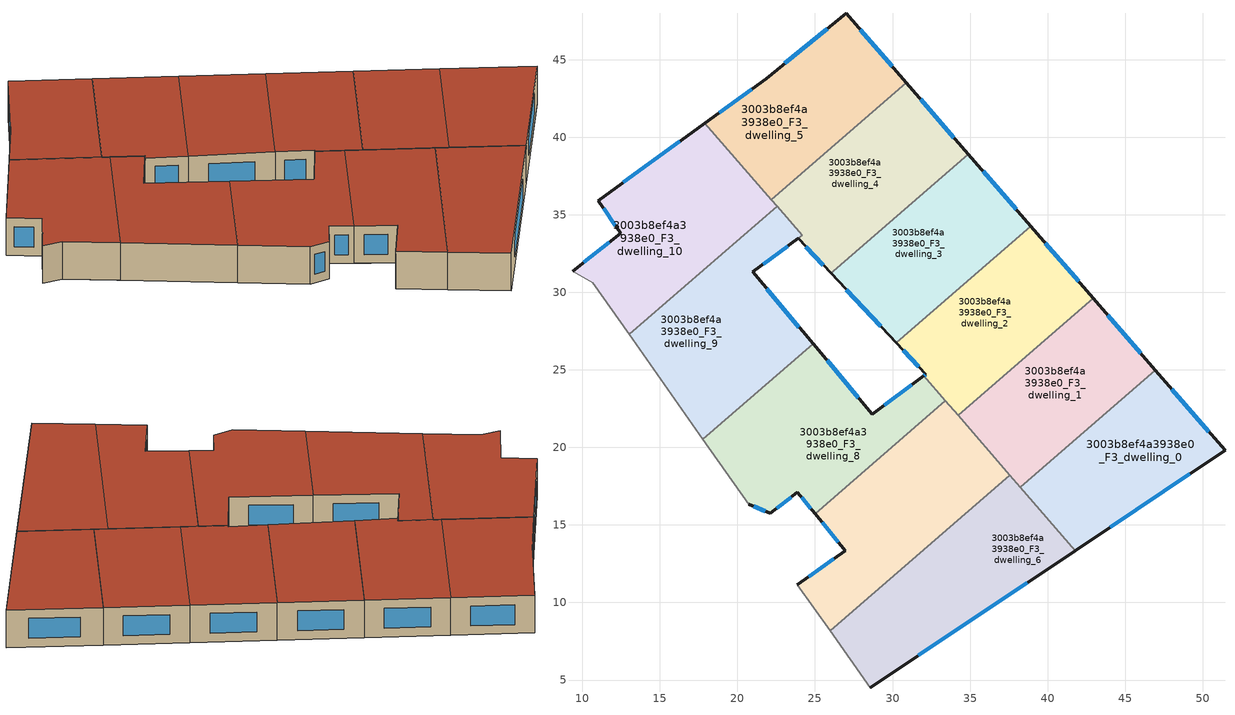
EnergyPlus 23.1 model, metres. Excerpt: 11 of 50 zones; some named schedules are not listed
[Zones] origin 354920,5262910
3003b8ef4a3938e0_F3_dwelling_0
 floor to 3003b8ef4a3938e0_F2_dwelling_0 (EU_floor_Construction): 46.95,24.98 51.43,19.8 43.6,14.57 39.35,18.4 z9
 floor to 3003b8ef4a3938e0_F2_dwelling_7 (EU_floor_Construction): 39.38,18.37 38.38,17.26 38.24,17.43 39.35,18.4 z9
 floor adiabatic (EU_floor_Construction): 43.6,14.57 41.77,13.34 38.38,17.26 39.38,18.37 39.35,18.4 z9
 wall outside (EU_wall_Construction): 41.77,13.34 51.43,19.8 46.95,24.98 z9:12
 wall to 3003b8ef4a3938e0_F3_dwelling_1 (EU_wall_Construction): 46.95,24.98 38.24,17.43 z9:12
 wall to 3003b8ef4a3938e0_F3_dwelling_6 (EU_wall_Construction): 38.24,17.43 41.77,13.34 z9:12
 window (EU_Window_Construction): 50.38,21.02 48,23.76 / 44.04,14.86 49.17,18.29 z9.7:11.3
 roof outside (EU_roof_Construction): 51.43,19.8 46.95,24.98 38.24,17.43 41.77,13.34 z12
3003b8ef4a3938e0_F3_dwelling_1
 floor to 3003b8ef4a3938e0_F2_dwelling_1 (EU_floor_Construction): 42.94,29.61 45.88,26.21 39.08,18.65 34.77,22.53 z9
 floor to 3003b8ef4a3938e0_F2_dwelling_0 (EU_floor_Construction): 45.88,26.21 46.95,24.98 39.35,18.4 39.08,18.65 z9
 floor to 3003b8ef4a3938e0_F2_dwelling_8 (EU_floor_Construction): 36.71,20.78 36.01,20 34.23,22.06 34.77,22.53 z9
 floor to 3003b8ef4a3938e0_F2_dwelling_7 (EU_floor_Construction): 39.35,18.4 38.24,17.43 36.01,20 36.71,20.78 z9
 wall outside (EU_wall_Construction): 46.95,24.98 42.94,29.61 z9:12
 wall to 3003b8ef4a3938e0_F3_dwelling_2 (EU_wall_Construction): 42.94,29.61 34.23,22.06 z9:12
 wall to 3003b8ef4a3938e0_F3_dwelling_7 (EU_wall_Construction): 34.23,22.06 37.57,18.2 z9:12
 wall to 3003b8ef4a3938e0_F3_dwelling_6 (EU_wall_Construction): 37.57,18.2 38.24,17.43 z9:12
 window (EU_Window_Construction): 46.01,26.06 43.88,28.52 z9.7:11.3
 roof outside (EU_roof_Construction): 46.95,24.98 42.94,29.61 34.23,22.06 38.24,17.43 z12
3003b8ef4a3938e0_F3_dwelling_10
 floor to 3003b8ef4a3938e0_F2_dwelling_12 (EU_floor_Construction): 20.22,35.63 12.88,27.48 10.66,30.62 9.37,31.35 12.46,33.8 11.04,35.91 15.95,39.48 z9
 floor to 3003b8ef4a3938e0_F2_dwelling_5 (EU_floor_Construction): 17.91,40.91 21.92,36.27 20.84,35.07 15.95,39.48 z9
 floor to 3003b8ef4a3938e0_F2_dwelling_11 (EU_floor_Construction): 21.41,34.55 13.02,27.28 12.88,27.48 20.22,35.63 z9
 floor to 3003b8ef4a3938e0_F2_dwelling_4 (EU_floor_Construction): 21.92,36.27 22.55,35.54 21.41,34.55 20.84,35.07 z9
 wall outside (EU_wall_Construction): 17.91,40.91 11.04,35.91 12.46,33.8 9.37,31.35 z9:12
 wall to 3003b8ef4a3938e0_F3_dwelling_9 (EU_wall_Construction): 13.02,27.28 22.55,35.54 z9:12
 wall adiabatic (EU_wall_Construction): 9.37,31.35 10.66,30.62 13.02,27.28 z9:12
 wall to 3003b8ef4a3938e0_F3_dwelling_5 (EU_wall_Construction): 22.17,35.98 17.91,40.91 z9:12
 wall to 3003b8ef4a3938e0_F3_dwelling_4 (EU_wall_Construction): 22.55,35.54 22.17,35.98 z9:12
 window (EU_Window_Construction): 11.37,35.41 12.13,34.3 / 16.29,39.73 12.65,37.08 / 11.74,33.23 10.09,31.92 z9.7:11.3
 roof outside (EU_roof_Construction): 22.55,35.54 17.91,40.91 11.04,35.91 12.46,33.8 9.37,31.35 10.66,30.62 13.02,27.28 z12
3003b8ef4a3938e0_F3_dwelling_2
 floor to 3003b8ef4a3938e0_F2_dwelling_2 (EU_floor_Construction): 38.91,34.26 41.48,31.29 34.12,23.11 32.26,24.79 32.15,24.71 30.24,26.75 z9
 floor to 3003b8ef4a3938e0_F2_dwelling_1 (EU_floor_Construction): 41.48,31.29 42.94,29.61 34.77,22.53 34.12,23.11 z9
 floor to 3003b8ef4a3938e0_F2_dwelling_9 (EU_floor_Construction): 33.62,23.57 33.64,23.54 33.29,23.14 32.02,24.61 32.26,24.79 z9
 floor to 3003b8ef4a3938e0_F2_dwelling_8 (EU_floor_Construction): 34.77,22.53 34.23,22.06 33.29,23.14 33.64,23.54 z9
 wall outside (EU_wall_Construction): 30.24,26.75 32.15,24.71 32.02,24.61 / 42.94,29.61 38.91,34.26 z9:12
 wall to 3003b8ef4a3938e0_F3_dwelling_3 (EU_wall_Construction): 38.91,34.26 30.24,26.75 z9:12
 wall to 3003b8ef4a3938e0_F3_dwelling_8 (EU_wall_Construction): 32.02,24.61 33.41,23 z9:12
 wall to 3003b8ef4a3938e0_F3_dwelling_7 (EU_wall_Construction): 33.41,23 34.23,22.06 z9:12
 window (EU_Window_Construction): 32.12,24.69 32.05,24.63 / 30.69,26.27 31.7,25.19 / 41.99,30.7 39.86,33.16 z9.7:11.3
 roof outside (EU_roof_Construction): 42.94,29.61 38.91,34.26 30.24,26.75 32.15,24.71 32.02,24.61 34.23,22.06 z12
3003b8ef4a3938e0_F3_dwelling_3
 floor to 3003b8ef4a3938e0_F2_dwelling_3 (EU_floor_Construction): 34.89,38.89 37.38,36.02 29.62,27.41 26.04,31.22 26.18,31.35 z9
 floor to 3003b8ef4a3938e0_F2_dwelling_2 (EU_floor_Construction): 37.38,36.02 38.91,34.26 30.24,26.75 29.62,27.41 z9
 wall outside (EU_wall_Construction): 38.91,34.26 34.89,38.89 / 26.04,31.22 30.24,26.75 z9:12
 wall to 3003b8ef4a3938e0_F3_dwelling_4 (EU_wall_Construction): 34.89,38.89 26.18,31.35 26.04,31.22 z9:12
 window (EU_Window_Construction): 37.97,35.34 35.84,37.8 / 27.03,30.17 29.25,27.8 z9.7:11.3
 roof outside (EU_roof_Construction): 38.91,34.26 34.89,38.89 26.18,31.35 26.04,31.22 30.24,26.75 z12
3003b8ef4a3938e0_F3_dwelling_4
 floor to 3003b8ef4a3938e0_F2_dwelling_4 (EU_floor_Construction): 30.88,43.52 33.4,40.61 25.48,31.82 23.92,33.48 24.18,33.66 22.17,35.98 z9
 floor to 3003b8ef4a3938e0_F2_dwelling_3 (EU_floor_Construction): 33.4,40.61 34.89,38.89 26.04,31.23 25.48,31.82 z9
 wall outside (EU_wall_Construction): 34.89,38.89 30.88,43.52 / 23.92,33.48 26.04,31.23 z9:12
 wall to 3003b8ef4a3938e0_F3_dwelling_5 (EU_wall_Construction): 30.88,43.52 22.17,35.98 z9:12
 wall to 3003b8ef4a3938e0_F3_dwelling_9 (EU_wall_Construction): 24.18,33.66 23.92,33.48 / 22.55,35.54 24.17,33.67 z9:12
 window (EU_Window_Construction): 33.95,39.98 31.82,42.43 / 24.42,32.95 25.54,31.75 z9.7:11.3
 roof outside (EU_roof_Construction): 34.89,38.89 30.88,43.52 22.17,35.98 24.18,33.66 23.92,33.48 26.04,31.23 z12
3003b8ef4a3938e0_F3_dwelling_5
 floor to 3003b8ef4a3938e0_F2_dwelling_5 (EU_floor_Construction): 27.02,47.98 29.69,44.9 21.92,36.27 17.91,40.91 21.85,43.78 z9
 floor to 3003b8ef4a3938e0_F2_dwelling_4 (EU_floor_Construction): 29.69,44.9 30.88,43.52 22.17,35.98 21.92,36.27 z9
 wall outside (EU_wall_Construction): 30.88,43.52 27.02,47.98 21.85,43.78 17.91,40.91 z9:12
 window (EU_Window_Construction): 20.93,43.1 18.83,41.58 / 25.81,46.99 23.07,44.76 / 29.97,44.57 27.93,46.93 z9.7:11.3
 roof outside (EU_roof_Construction): 30.88,43.52 27.02,47.98 21.85,43.78 17.91,40.91 22.17,35.98 z12
3003b8ef4a3938e0_F3_dwelling_6
 floor to 3003b8ef4a3938e0_F2_dwelling_6 (EU_floor_Construction): 38.38,17.26 41.77,13.34 28.57,4.51 27.84,5.55 z9
 floor to 3003b8ef4a3938e0_F2_dwelling_7 (EU_floor_Construction): 37.57,18.2 38.38,17.26 27.84,5.55 25.99,8.17 z9
 wall outside (EU_wall_Construction): 28.57,4.51 41.77,13.34 z9:12
 wall to 3003b8ef4a3938e0_F3_dwelling_7 (EU_wall_Construction): 37.57,18.2 25.98,8.17 z9:12
 wall adiabatic (EU_wall_Construction): 25.98,8.17 28.57,4.51 z9:12
 window (EU_Window_Construction): 31.67,6.59 38.67,11.27 z9.7:11.3
 roof outside (EU_roof_Construction): 41.77,13.34 37.57,18.2 25.98,8.17 28.57,4.51 z12
3003b8ef4a3938e0_F3_dwelling_7
 floor to 3003b8ef4a3938e0_F2_dwelling_7 (EU_floor_Construction): 36.01,20 37.57,18.2 25.99,8.17 25.71,8.56 z9
 floor to 3003b8ef4a3938e0_F2_dwelling_8 (EU_floor_Construction): 33.41,23 36.01,20 25.71,8.56 23.87,11.16 26.94,13.34 25.76,14.79 32.26,22 z9
 floor to 3003b8ef4a3938e0_F2_dwelling_9 (EU_floor_Construction): 32.26,22 25.76,14.79 25,15.72 z9
 wall outside (EU_wall_Construction): 25,15.72 26.94,13.34 23.87,11.16 z9:12
 wall adiabatic (EU_wall_Construction): 23.87,11.16 25.98,8.17 z9:12
 wall to 3003b8ef4a3938e0_F3_dwelling_8 (EU_wall_Construction): 33.41,23 25,15.72 z9:12
 window (EU_Window_Construction): 26.22,12.83 24.59,11.67 / 25.46,15.16 26.49,13.9 z9.7:11.3
 roof outside (EU_roof_Construction): 37.57,18.2 33.41,23 25,15.72 26.94,13.34 23.87,11.16 25.98,8.17 z12
3003b8ef4a3938e0_F3_dwelling_8
 floor to 3003b8ef4a3938e0_F2_dwelling_10 (EU_floor_Construction): 24.88,26.67 26.56,24.67 19.99,17.38 17.78,20.52 z9
 floor to 3003b8ef4a3938e0_F2_dwelling_9 (EU_floor_Construction): 32.02,24.61 33.29,23.14 32.26,22 25,15.72 23.87,17.11 22.12,15.74 20.73,16.33 19.99,17.38 26.56,24.67 28.7,22.13 z9
 floor to 3003b8ef4a3938e0_F2_dwelling_8 (EU_floor_Construction): 33.29,23.14 33.41,23 32.26,22 z9
 wall outside (EU_wall_Construction): 32.02,24.61 28.7,22.13 24.88,26.67 / 20.73,16.33 22.12,15.74 23.87,17.11 25,15.72 z9:12
 wall adiabatic (EU_wall_Construction): 17.78,20.52 20.73,16.33 z9:12
 wall to 3003b8ef4a3938e0_F3_dwelling_9 (EU_wall_Construction): 24.88,26.67 17.78,20.52 z9:12
 window (EU_Window_Construction): 27.8,23.19 25.78,25.6 / 31.24,24.03 29.48,22.71 / 24.14,16.78 24.74,16.05 / 22.53,16.06 23.46,16.79 / 21.06,16.19 21.8,15.88 z9.7:11.3
 roof outside (EU_roof_Construction): 33.41,23 32.02,24.61 28.7,22.13 24.88,26.67 17.78,20.52 20.73,16.33 22.12,15.74 23.87,17.11 25,15.72 z12
3003b8ef4a3938e0_F3_dwelling_9
 floor to 3003b8ef4a3938e0_F2_dwelling_11 (EU_floor_Construction): 23.2,32.95 20.98,31.31 22.44,29.58 16.24,22.7 13.02,27.28 21.41,34.55 z9
 floor to 3003b8ef4a3938e0_F2_dwelling_10 (EU_floor_Construction): 22.44,29.58 24.88,26.67 17.78,20.52 16.24,22.7 z9
 floor to 3003b8ef4a3938e0_F2_dwelling_4 (EU_floor_Construction): 22.55,35.54 24.17,33.67 23.2,32.95 21.41,34.55 z9
 wall outside (EU_wall_Construction): 24.88,26.67 20.98,31.31 23.92,33.48 z9:12
 wall adiabatic (EU_wall_Construction): 13.02,27.28 17.78,20.52 z9:12
 window (EU_Window_Construction): 23.97,27.76 21.9,30.22 / 21.68,31.82 23.23,32.97 z9.7:11.3
 roof outside (EU_roof_Construction): 24.88,26.67 20.98,31.31 24.18,33.66 22.55,35.54 13.02,27.28 17.78,20.52 z12
[Building]
EU S2 Campaign: North Axis=0; Terrain=City; Solar Distribution=FullExterior
[Site:Location]
Budapest.Ferenc.Liszt.Intl.AP: Latitude=47.437; Longitude=19.256; Time Zone=1; Elevation=185
[SizingPeriod:WeatherFileDays]
AnnualSizingPeriod: Begin Month=1; Begin Day of Month=1; End Month=12; End Day of Month=31; Day of Week for Start Day=Monday; Use Weather File Daylight Saving Period=No; Use Weather File Rain and Snow Indicators=No
[MATERIAL]
EU_InternalMass_Material: Roughness=MediumRough; Thickness=0.1; Conductivity=1; Density=1800; Specific Heat=900; Thermal Absorptance=0.9; Solar Absorptance=0.7; Visible Absorptance=0.7
[MATERIAL:NOMASS] Roughness=MediumRough; Thermal Absorptance=0.9; Solar Absorptance=0.7; Visible Absorptance=0.7
Name | Thermal Resistance
EU_wall_NoMass | 0.832559
EU_roof_NoMass | 1.39638
EU_floor_NoMass | 0.872794
[WINDOWMATERIAL:SIMPLEGLAZINGSYSTEM]
EU_Window_SimpleGlazing: UFactor=2.79869; Solar Heat Gain Coefficient=0.75; Visible Transmittance=0.75
[CONSTRUCTION]
EU_wall_Construction: EU_wall_NoMass
EU_roof_Construction: EU_roof_NoMass
EU_floor_Construction: EU_floor_NoMass
EU_Window_Construction: EU_Window_SimpleGlazing
EU_InternalMass_Construction: EU_InternalMass_Material
[ZONE] Type=1; Multiplier=1; Ceiling Height=autocalculate; Floor Area=autocalculate; Part of Total Floor Area=Yes
Name | Volume
3003b8ef4a3938e0_F3_dwelling_0 | 211.87
3003b8ef4a3938e0_F3_dwelling_1 | 211.845
3003b8ef4a3938e0_F3_dwelling_10; 3003b8ef4a3938e0_F3_dwelling_7 | 254.211
3003b8ef4a3938e0_F3_dwelling_2 | 211.852
3003b8ef4a3938e0_F3_dwelling_3 | 213.225
3003b8ef4a3938e0_F3_dwelling_4 | 214.099
3003b8ef4a3938e0_F3_dwelling_5 | 211.85
3003b8ef4a3938e0_F3_dwelling_6 | 254.24
3003b8ef4a3938e0_F3_dwelling_8 | 253.964
3003b8ef4a3938e0_F3_dwelling_9 | 250.769
[INTERNALMASS] Construction=EU_InternalMass_Construction
Name | Zone or ZoneList | Surface Area
3003b8ef4a3938e0_F3_dwelling_0_EU_InternalMass | 3003b8ef4a3938e0_F3_dwelling_0 | 70.6231
3003b8ef4a3938e0_F3_dwelling_1_EU_InternalMass | 3003b8ef4a3938e0_F3_dwelling_1 | 70.6151
3003b8ef4a3938e0_F3_dwelling_2_EU_InternalMass | 3003b8ef4a3938e0_F3_dwelling_2 | 70.6169
3003b8ef4a3938e0_F3_dwelling_3_EU_InternalMass | 3003b8ef4a3938e0_F3_dwelling_3 | 71.0734
3003b8ef4a3938e0_F3_dwelling_4_EU_InternalMass | 3003b8ef4a3938e0_F3_dwelling_4 | 71.4003
3003b8ef4a3938e0_F3_dwelling_5_EU_InternalMass | 3003b8ef4a3938e0_F3_dwelling_5 | 70.6166
3003b8ef4a3938e0_F3_dwelling_6_EU_InternalMass | 3003b8ef4a3938e0_F3_dwelling_6 | 84.7468
3003b8ef4a3938e0_F3_dwelling_7_EU_InternalMass | 3003b8ef4a3938e0_F3_dwelling_7 | 84.737
3003b8ef4a3938e0_F3_dwelling_8_EU_InternalMass | 3003b8ef4a3938e0_F3_dwelling_8 | 84.6547
3003b8ef4a3938e0_F3_dwelling_9_EU_InternalMass | 3003b8ef4a3938e0_F3_dwelling_9 | 83.5999
3003b8ef4a3938e0_F3_dwelling_10_EU_InternalMass | 3003b8ef4a3938e0_F3_dwelling_10 | 84.7369
[OTHEREQUIPMENT] Fuel Type=Electricity; Design Level Calculation Method=Watts/Area; Power per Zone Floor Area=1; Fraction Latent=0; Fraction Radiant=0; Fraction Lost=0; Carbon Dioxide Generation Rate=0; EndUse Subcategory=EU_Step8_InternalGains
Name | Zone or ZoneList or Space or SpaceList | Schedule
EU_Step8_InternalGain_3003b8ef4a3938e0_F3_dwelling_0_f000 | 3003b8ef4a3938e0_F3_dwelling_0 | EU_Step8_GainSchedule_3003b8ef4a3938e0_F3_dwelling_0_f000
EU_Step8_InternalGain_3003b8ef4a3938e0_F3_dwelling_1_f000 | 3003b8ef4a3938e0_F3_dwelling_1 | EU_Step8_GainSchedule_3003b8ef4a3938e0_F3_dwelling_1_f000
EU_Step8_InternalGain_3003b8ef4a3938e0_F3_dwelling_2_f000 | 3003b8ef4a3938e0_F3_dwelling_2 | EU_Step8_GainSchedule_3003b8ef4a3938e0_F3_dwelling_2_f000
EU_Step8_InternalGain_3003b8ef4a3938e0_F3_dwelling_3_f000 | 3003b8ef4a3938e0_F3_dwelling_3 | EU_Step8_GainSchedule_3003b8ef4a3938e0_F3_dwelling_3_f000
EU_Step8_InternalGain_3003b8ef4a3938e0_F3_dwelling_4_f000 | 3003b8ef4a3938e0_F3_dwelling_4 | EU_Step8_GainSchedule_3003b8ef4a3938e0_F3_dwelling_4_f000
EU_Step8_InternalGain_3003b8ef4a3938e0_F3_dwelling_5_f000 | 3003b8ef4a3938e0_F3_dwelling_5 | EU_Step8_GainSchedule_3003b8ef4a3938e0_F3_dwelling_5_f000
EU_Step8_InternalGain_3003b8ef4a3938e0_F3_dwelling_6_f000 | 3003b8ef4a3938e0_F3_dwelling_6 | EU_Step8_GainSchedule_3003b8ef4a3938e0_F3_dwelling_6_f000
EU_Step8_InternalGain_3003b8ef4a3938e0_F3_dwelling_7_f000 | 3003b8ef4a3938e0_F3_dwelling_7 | EU_Step8_GainSchedule_3003b8ef4a3938e0_F3_dwelling_7_f000
EU_Step8_InternalGain_3003b8ef4a3938e0_F3_dwelling_8_f000 | 3003b8ef4a3938e0_F3_dwelling_8 | EU_Step8_GainSchedule_3003b8ef4a3938e0_F3_dwelling_8_f000
EU_Step8_InternalGain_3003b8ef4a3938e0_F3_dwelling_9_f000 | 3003b8ef4a3938e0_F3_dwelling_9 | EU_Step8_GainSchedule_3003b8ef4a3938e0_F3_dwelling_9_f000
EU_Step8_InternalGain_3003b8ef4a3938e0_F3_dwelling_10_f000 | 3003b8ef4a3938e0_F3_dwelling_10 | EU_Step8_GainSchedule_3003b8ef4a3938e0_F3_dwelling_10_f000
[ZONEVENTILATION:DESIGNFLOWRATE] Schedule=EU_AlwaysOn; Design Flow Rate Calculation Method=AirChanges/Hour; Air Changes per Hour=0.475469; Ventilation Type=Natural; Fan Pressure Rise=0; Fan Total Efficiency=1; Constant Term Coefficient=1; Temperature Term Coefficient=0; Velocity Term Coefficient=0; Velocity Squared Term Coefficient=0; Minimum Indoor Temperature=-100; Maximum Indoor Temperature=100; Delta Temperature=-100; Minimum Outdoor Temperature=-100; Maximum Outdoor Temperature=100; Maximum Wind Speed=40
Name | Zone or ZoneList or Space or SpaceList
EU_ConstantAir_3003b8ef4a3938e0_F3_dwelling_0 | 3003b8ef4a3938e0_F3_dwelling_0
EU_ConstantAir_3003b8ef4a3938e0_F3_dwelling_1 | 3003b8ef4a3938e0_F3_dwelling_1
EU_ConstantAir_3003b8ef4a3938e0_F3_dwelling_2 | 3003b8ef4a3938e0_F3_dwelling_2
EU_ConstantAir_3003b8ef4a3938e0_F3_dwelling_3 | 3003b8ef4a3938e0_F3_dwelling_3
EU_ConstantAir_3003b8ef4a3938e0_F3_dwelling_4 | 3003b8ef4a3938e0_F3_dwelling_4
EU_ConstantAir_3003b8ef4a3938e0_F3_dwelling_5 | 3003b8ef4a3938e0_F3_dwelling_5
EU_ConstantAir_3003b8ef4a3938e0_F3_dwelling_6 | 3003b8ef4a3938e0_F3_dwelling_6
EU_ConstantAir_3003b8ef4a3938e0_F3_dwelling_7 | 3003b8ef4a3938e0_F3_dwelling_7
EU_ConstantAir_3003b8ef4a3938e0_F3_dwelling_8 | 3003b8ef4a3938e0_F3_dwelling_8
EU_ConstantAir_3003b8ef4a3938e0_F3_dwelling_9 | 3003b8ef4a3938e0_F3_dwelling_9
EU_ConstantAir_3003b8ef4a3938e0_F3_dwelling_10 | 3003b8ef4a3938e0_F3_dwelling_10
[HVACTEMPLATE:ZONE:IDEALLOADSAIRSYSTEM] System Availability Schedule=EU_AlwaysOn; Maximum Heating Supply Air Temperature=50; Minimum Cooling Supply Air Temperature=13; Maximum Heating Supply Air Humidity Ratio=0.0156; Minimum Cooling Supply Air Humidity Ratio=0.0077; Heating Limit=NoLimit; Cooling Limit=NoLimit; Heating Availability Schedule=EU_AlwaysOn; Cooling Availability Schedule=EU_CoolingOff; Dehumidification Control Type=ConstantSensibleHeatRatio; Cooling Sensible Heat Ratio=0.7; Dehumidification Setpoint=60; Humidification Control Type=None; Humidification Setpoint=30; Outdoor Air Method=None; Outdoor Air Flow Rate per Person=0.00944; Outdoor Air Flow Rate per Zone Floor Area=0; Outdoor Air Flow Rate per Zone=0; Demand Controlled Ventilation Type=None; Outdoor Air Economizer Type=NoEconomizer; Heat Recovery Type=None; Sensible Heat Recovery Effectiveness=0.7; Latent Heat Recovery Effectiveness=0.65
Name | Template Thermostat
3003b8ef4a3938e0_F3_dwelling_0 | EU_HeatOnly_3003b8ef4a3938e0_F3_dwelling_0
3003b8ef4a3938e0_F3_dwelling_1 | EU_HeatOnly_3003b8ef4a3938e0_F3_dwelling_1
3003b8ef4a3938e0_F3_dwelling_2 | EU_HeatOnly_3003b8ef4a3938e0_F3_dwelling_2
3003b8ef4a3938e0_F3_dwelling_3 | EU_HeatOnly_3003b8ef4a3938e0_F3_dwelling_3
3003b8ef4a3938e0_F3_dwelling_4 | EU_HeatOnly_3003b8ef4a3938e0_F3_dwelling_4
3003b8ef4a3938e0_F3_dwelling_5 | EU_HeatOnly_3003b8ef4a3938e0_F3_dwelling_5
3003b8ef4a3938e0_F3_dwelling_6 | EU_HeatOnly_3003b8ef4a3938e0_F3_dwelling_6
3003b8ef4a3938e0_F3_dwelling_7 | EU_HeatOnly_3003b8ef4a3938e0_F3_dwelling_7
3003b8ef4a3938e0_F3_dwelling_8 | EU_HeatOnly_3003b8ef4a3938e0_F3_dwelling_8
3003b8ef4a3938e0_F3_dwelling_9 | EU_HeatOnly_3003b8ef4a3938e0_F3_dwelling_9
3003b8ef4a3938e0_F3_dwelling_10 | EU_HeatOnly_3003b8ef4a3938e0_F3_dwelling_10
[SIZING:ZONE] Zone Cooling Design Supply Air Temperature Input Method=SupplyAirTemperature; Zone Cooling Design Supply Air Temperature=13; Zone Heating Design Supply Air Temperature Input Method=SupplyAirTemperature; Zone Heating Design Supply Air Temperature=50; Zone Cooling Design Supply Air Humidity Ratio=0.008; Zone Heating Design Supply Air Humidity Ratio=0.008; Cooling Design Air Flow Method=DesignDay; Cooling Design Air Flow Rate=0; Cooling Minimum Air Flow per Zone Floor Area=0.000762; Cooling Minimum Air Flow=0; Cooling Minimum Air Flow Fraction=0.2; Heating Design Air Flow Method=DesignDay; Heating Design Air Flow Rate=0; Heating Maximum Air Flow per Zone Floor Area=0.002032; Heating Maximum Air Flow=0.141576; Heating Maximum Air Flow Fraction=0.3; Account for Dedicated Outdoor Air System=No; Dedicated Outdoor Air System Control Strategy=NeutralSupplyAir; Dedicated Outdoor Air Low Setpoint Temperature for Design=autosize; Dedicated Outdoor Air High Setpoint Temperature for Design=autosize; Zone Load Sizing Method=Sensible Load Only No Latent Load; Zone Latent Cooling Design Supply Air Humidity Ratio Input Method=HumidityRatioDifference; Zone Cooling Design Supply Air Humidity Ratio Difference=0.005; Zone Latent Heating Design Supply Air Humidity Ratio Input Method=HumidityRatioDifference; Zone Humidification Design Supply Air Humidity Ratio Difference=0.005
3003b8ef4a3938e0_F3_dwelling_0; 3003b8ef4a3938e0_F3_dwelling_1; 3003b8ef4a3938e0_F3_dwelling_2; 3003b8ef4a3938e0_F3_dwelling_3; 3003b8ef4a3938e0_F3_dwelling_4; 3003b8ef4a3938e0_F3_dwelling_5; 3003b8ef4a3938e0_F3_dwelling_6; 3003b8ef4a3938e0_F3_dwelling_7; 3003b8ef4a3938e0_F3_dwelling_8; 3003b8ef4a3938e0_F3_dwelling_9
